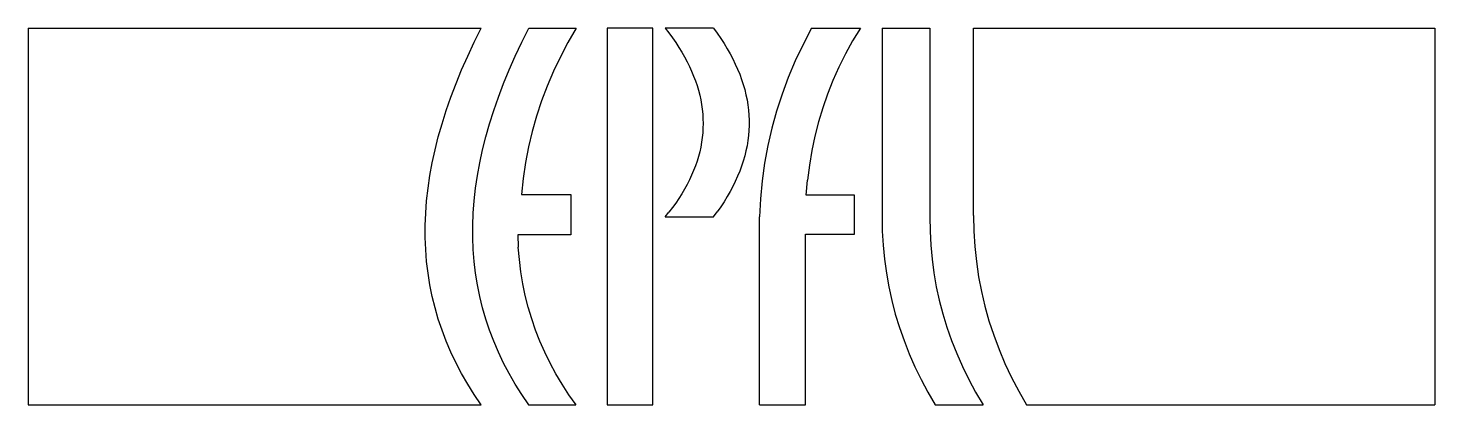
# Model space of a CAD drawing. Header units: millimetres. Extents: x 1 to 75.8, y 1 to 21.
import ezdxf

# ---------------------------------------------------------------- set-up
doc = ezdxf.new("R2010")
doc.units = ezdxf.units.MM
doc.linetypes.add('CENTERX2', pattern=[20.32, 12.7, -2.54, 2.54, -2.54])

msp = doc.modelspace()

# ---------------------------------------------------------------- linework, layer by layer
for p, q in [((1, 21), (25.078, 21)), ((1, 21), (1, 1)), ((24.706, 20.255), (25.078, 21)), ((27.23, 20.255), (27.602, 21)), ((27.602, 21), (30.126, 21)), ((34.204, 21), (31.777, 21)), ((31.777, 21), (31.777, 1)), ((34.204, 1), (34.204, 21)), ((37.418, 21), (34.857, 21)), ((46.38, 21), (46.38, 10.985)), ((46.38, 21), (48.925, 21)), ((48.925, 21), (48.925, 10.983)), ((51.235, 11.053), (51.235, 21)), ((51.235, 21), (75.757, 21)), ((75.757, 21), (75.757, 1)), ((27.304, 13.018), (27.214, 12.165)), ((42.353, 12.138), (42.419, 12.936)), ((27.214, 12.165), (29.835, 12.165)), ((29.835, 12.165), (29.835, 10.029)), ((34.857, 10.979), (35.053, 11.224)), ((37.418, 10.979), (37.618, 11.248)), ((39.914, 11.939), (39.86, 10.979)), ((34.857, 10.979), (37.418, 10.979)), ((39.86, 1), (39.86, 10.979)), ((29.835, 10.029), (27.019, 10.029)), ((27.019, 10.029), (27.049, 9.366)), ((42.312, 1), (42.312, 10.066)), ((48.812, 1.668), (49.201, 1)), ((51.353, 1.671), (51.749, 1)), ((53.643, 1.722), (54.058, 1)), ((1, 1), (25.078, 1)), ((27.587, 1), (30.112, 1)), ((31.777, 1), (34.204, 1)), ((54.058, 1), (75.757, 1))]:
    msp.add_line(p, q)
at = {"linetype": 'CENTERX2'}
for p, q in [((42.628, 21), (45.228, 21)), ((44.916, 12.138), (42.353, 12.138)), ((44.916, 10.066), (44.916, 12.138)), ((42.312, 10.066), (44.916, 10.066)), ((39.86, 1), (42.312, 1)), ((49.201, 1), (51.749, 1))]:
    msp.add_line(p, q, dxfattribs=at)
at = {"flags": 128}
for points in [[(30.126, 21), (29.687, 20.246), (29.283, 19.483), (28.913, 18.71), (28.579, 17.926), (28.279, 17.133), (28.015, 16.33), (27.785, 15.517), (27.59, 14.694), (27.429, 13.861), (27.304, 13.018)], [(34.857, 21), (35.053, 20.745), (35.239, 20.489), (35.415, 20.234), (35.581, 19.98), (35.737, 19.725), (35.883, 19.471), (36.019, 19.217), (36.144, 18.963), (36.26, 18.71), (36.365, 18.457), (36.461, 18.204), (36.546, 17.951), (36.622, 17.699), (36.687, 17.447), (36.742, 17.195), (36.788, 16.943), (36.823, 16.692), (36.848, 16.441), (36.863, 16.19), (36.868, 15.939), (36.863, 15.689), (36.848, 15.438), (36.823, 15.189), (36.788, 14.939), (36.742, 14.689), (36.687, 14.44), (36.622, 14.191), (36.546, 13.943), (36.461, 13.694), (36.365, 13.446), (36.26, 13.198), (36.144, 12.951), (36.019, 12.703), (35.883, 12.456), (35.737, 12.209), (35.581, 11.963), (35.415, 11.716), (35.239, 11.47), (35.053, 11.224)], [(37.418, 21), (37.618, 20.728), (37.806, 20.455), (37.983, 20.183), (38.15, 19.911), (38.305, 19.639), (38.449, 19.367), (38.582, 19.095), (38.704, 18.823), (38.815, 18.551), (38.915, 18.28), (39.003, 18.008), (39.081, 17.736), (39.148, 17.465), (39.203, 17.194), (39.247, 16.923), (39.281, 16.652), (39.303, 16.38), (39.314, 16.11), (39.314, 15.839), (39.303, 15.568), (39.281, 15.297), (39.247, 15.027), (39.203, 14.756), (39.148, 14.486), (39.081, 14.215), (39.003, 13.945), (38.915, 13.675), (38.815, 13.405), (38.704, 13.135), (38.582, 12.865), (38.449, 12.596), (38.305, 12.326), (38.15, 12.056), (37.983, 11.787), (37.806, 11.517), (37.618, 11.248)], [(42.628, 21), (42.179, 20.138), (41.769, 19.267), (41.398, 18.385), (41.068, 17.494), (40.776, 16.593), (40.525, 15.682), (40.313, 14.761), (40.14, 13.83), (40.007, 12.889), (39.914, 11.939)], [(45.228, 21), (44.816, 20.321), (44.435, 19.632), (44.085, 18.931), (43.767, 18.22), (43.48, 17.497), (43.225, 16.764), (43.001, 16.02), (42.808, 15.266), (42.647, 14.5), (42.518, 13.723), (42.419, 12.936)], [(25.078, 1), (24.706, 1.545), (24.359, 2.097), (24.036, 2.656), (23.739, 3.221), (23.466, 3.793), (23.218, 4.372), (22.995, 4.957), (22.796, 5.549), (22.623, 6.148), (22.474, 6.753), (22.35, 7.365), (22.251, 7.983), (22.177, 8.608), (22.127, 9.24), (22.102, 9.879), (22.102, 10.524), (22.127, 11.176), (22.177, 11.834), (22.251, 12.499), (22.35, 13.171), (22.474, 13.85), (22.623, 14.535), (22.796, 15.226), (22.995, 15.925), (23.218, 16.63), (23.466, 17.342), (23.739, 18.06), (24.036, 18.785), (24.359, 19.517), (24.706, 20.255)], [(27.602, 1), (27.23, 1.545), (26.883, 2.097), (26.561, 2.656), (26.263, 3.221), (25.99, 3.793), (25.742, 4.372), (25.519, 4.957), (25.321, 5.549), (25.147, 6.148), (24.998, 6.753), (24.874, 7.365), (24.775, 7.983), (24.701, 8.608), (24.651, 9.24), (24.626, 9.879), (24.626, 10.524), (24.651, 11.176), (24.701, 11.834), (24.775, 12.499), (24.874, 13.171), (24.998, 13.85), (25.147, 14.535), (25.321, 15.226), (25.519, 15.925), (25.742, 16.63), (25.99, 17.342), (26.263, 18.06), (26.561, 18.785), (26.883, 19.517), (27.23, 20.255)], [(46.38, 10.985), (46.394, 10.226), (46.437, 9.475), (46.509, 8.73), (46.61, 7.992), (46.739, 7.262), (46.898, 6.538), (47.085, 5.821), (47.301, 5.112), (47.546, 4.409), (47.819, 3.713), (48.121, 3.024), (48.453, 2.343), (48.812, 1.668)], [(48.925, 10.983), (48.933, 10.228), (48.971, 9.479), (49.039, 8.737), (49.136, 8.001), (49.263, 7.272), (49.42, 6.549), (49.607, 5.833), (49.824, 5.123), (50.07, 4.42), (50.346, 3.723), (50.652, 3.032), (50.988, 2.348), (51.353, 1.671)], [(51.235, 11.053), (51.254, 10.228), (51.306, 9.411), (51.391, 8.604), (51.509, 7.804), (51.66, 7.014), (51.845, 6.232), (52.062, 5.459), (52.312, 4.694), (52.595, 3.938), (52.911, 3.191), (53.261, 2.452), (53.643, 1.722)], [(30.126, 1), (29.742, 1.54), (29.383, 2.089), (29.049, 2.647), (28.741, 3.214), (28.458, 3.79), (28.2, 4.374), (27.968, 4.967), (27.761, 5.569), (27.579, 6.18), (27.422, 6.799), (27.291, 7.428), (27.185, 8.065), (27.105, 8.711), (27.049, 9.366)]]:
    msp.add_lwpolyline(points, dxfattribs=at)

doc.saveas('drawing.dxf')
